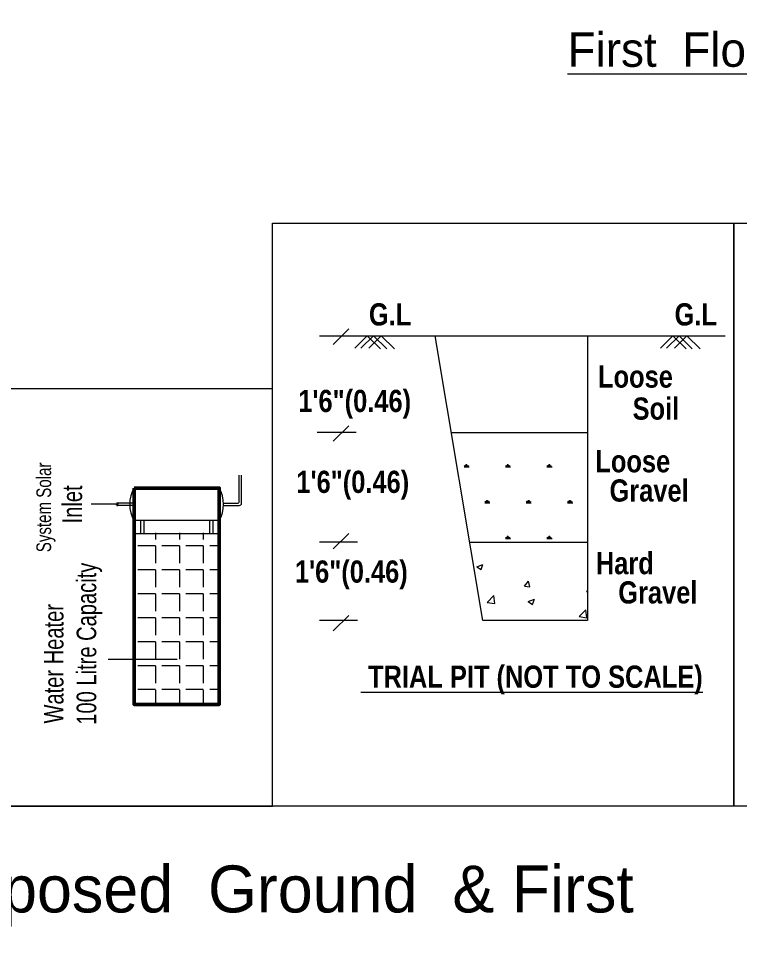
# Model space of a CAD drawing. Header units: millimetres. Extents: x 0 to 54.7, y 0 to 44.6.
# Drawn here: x 13.16 to 21.56, y 10.88 to 21.59 of the extents above; entities that cross this region are included whole.
import ezdxf

# ---------------------------------------------------------------- set-up
doc = ezdxf.new("R2010")
doc.units = ezdxf.units.MM
doc.header["$MEASUREMENT"] = 0
doc.layers.get('0').update_dxf_attribs({"lineweight": 5})
doc.layers.add('FLOOR-GROUND', color=7, linetype='Continuous', lineweight=50)
doc.styles.add('STYLE 2', font='ANTQUABI.TTF')
doc.styles.add('swiss', font='ARIALNB.TTF')
doc.styles.add('TAHOMA', font='swisscl.ttf')

msp = doc.modelspace()

# ---------------------------------------------------------------- hatches: boundary and pattern name
h = msp.add_hatch()
h.set_pattern_fill('ANGLE', scale=1.015743, angle=180, style=0)
h.set_pattern_definition([(180, (-27.70635, 357.06503), (-1e-16, -0.27932923), [0.20314853, -0.0761807]), (270, (-27.70635, 357.06503), (0.27932923, -1e-16), [0.20314853, -0.0761807])])
h.paths.add_polyline_path([(14.497, 13.598), (15.496, 13.598), (15.496, 15.597), (14.497, 15.597)])

# ---------------------------------------------------------------- linework, layer by layer
for p, q in [((16.665, 17.896), (21.391, 17.895)), ((16.825, 17.794), (17.005, 17.974)), ((17.075, 17.751), (17.22, 17.896)), ((17.147, 17.751), (17.293, 17.896)), ((17.22, 17.896), (17.374, 17.743)), ((17.238, 17.751), (17.384, 17.896)), ((17.293, 17.896), (17.447, 17.743)), ((17.384, 17.896), (17.537, 17.743)), ((18.566, 14.577), (18.012, 17.896)), ((19.785, 17.896), (19.785, 14.577)), ((20.636, 17.75), (20.781, 17.895)), ((20.708, 17.75), (20.854, 17.895)), ((20.781, 17.895), (20.935, 17.742)), ((20.799, 17.75), (20.945, 17.895)), ((20.854, 17.895), (21.007, 17.742)), ((20.945, 17.895), (21.098, 17.742)), ((16.825, 16.666), (17.005, 16.846)), ((17.09, 16.768), (16.635, 16.768)), ((18.201, 16.768), (19.785, 16.768)), ((18.378, 16.367), (18.378, 16.397)), ((18.86, 16.367), (18.86, 16.397)), ((19.343, 16.367), (19.343, 16.397)), ((18.348, 16.367), (18.408, 16.367)), ((18.363, 16.367), (18.353, 16.384)), ((18.37, 16.367), (18.37, 16.391)), ((18.386, 16.367), (18.386, 16.391)), ((18.393, 16.367), (18.403, 16.384)), ((18.83, 16.367), (18.891, 16.367)), ((18.845, 16.367), (18.836, 16.384)), ((18.853, 16.367), (18.853, 16.391)), ((18.868, 16.367), (18.868, 16.391)), ((18.875, 16.367), (18.885, 16.384)), ((19.313, 16.367), (19.373, 16.367)), ((19.328, 16.367), (19.318, 16.384)), ((19.335, 16.367), (19.335, 16.391)), ((19.35, 16.367), (19.35, 16.391)), ((19.358, 16.367), (19.368, 16.384)), ((18.604, 15.949), (18.594, 15.966)), ((18.612, 15.949), (18.612, 15.974)), ((18.619, 15.949), (18.619, 15.98)), ((18.627, 15.949), (18.627, 15.974)), ((18.634, 15.949), (18.644, 15.966)), ((19.087, 15.949), (19.077, 15.966)), ((19.094, 15.949), (19.094, 15.974)), ((19.102, 15.949), (19.102, 15.98)), ((19.109, 15.949), (19.109, 15.974)), ((19.117, 15.949), (19.126, 15.966)), ((19.569, 15.949), (19.559, 15.966)), ((19.576, 15.949), (19.576, 15.974)), ((19.584, 15.949), (19.584, 15.98)), ((19.592, 15.949), (19.592, 15.974)), ((19.599, 15.949), (19.609, 15.966)), ((18.589, 15.949), (18.649, 15.949)), ((19.071, 15.949), (19.132, 15.949)), ((19.554, 15.949), (19.614, 15.949)), ((16.825, 15.411), (17.005, 15.591)), ((18.845, 15.532), (18.836, 15.548)), ((18.853, 15.532), (18.853, 15.556)), ((18.86, 15.532), (18.86, 15.562)), ((18.868, 15.532), (18.868, 15.556)), ((18.875, 15.532), (18.885, 15.548)), ((19.328, 15.532), (19.318, 15.548)), ((19.335, 15.532), (19.335, 15.556)), ((19.343, 15.532), (19.343, 15.562)), ((19.35, 15.532), (19.35, 15.556)), ((19.358, 15.532), (19.368, 15.548)), ((17.105, 15.488), (16.663, 15.488)), ((18.407, 15.532), (18.408, 15.532)), ((18.414, 15.488), (19.785, 15.488)), ((18.83, 15.532), (18.891, 15.532)), ((19.313, 15.532), (19.373, 15.532)), ((18.497, 15.202), (18.568, 15.229)), ((18.547, 15.169), (18.568, 15.229)), ((18.497, 15.202), (18.547, 15.169)), ((19.053, 14.975), (19.101, 15.033)), ((19.113, 14.97), (19.101, 15.033)), ((19.053, 14.975), (19.113, 14.97)), ((19.774, 14.912), (19.785, 14.925)), ((19.774, 14.912), (19.785, 14.911)), ((18.618, 14.787), (18.697, 14.869)), ((18.618, 14.787), (18.708, 14.773)), ((18.708, 14.773), (18.697, 14.869)), ((19.097, 14.798), (19.168, 14.825)), ((19.097, 14.798), (19.147, 14.764)), ((19.147, 14.764), (19.168, 14.825)), ((19.691, 14.621), (19.769, 14.702)), ((19.78, 14.607), (19.769, 14.702)), ((17.105, 14.577), (16.663, 14.577)), ((16.825, 14.456), (17.005, 14.636)), ((19.785, 14.577), (18.566, 14.577)), ((19.691, 14.621), (19.78, 14.607))]:
    msp.add_line(p, q)
at = {"color": 7}
for p, q in [((15.73, 15.968), (15.73, 16.268)), ((15.755, 15.943), (15.755, 16.268)), ((14.319, 15.935), (14.291, 15.928)), ((14.291, 15.928), (14.308, 15.928)), ((14.304, 15.952), (14.304, 15.935)), ((14.503, 15.943), (14.304, 15.943)), ((14.304, 15.935), (14.319, 15.935)), ((14.308, 15.928), (14.308, 15.908)), ((14.503, 15.917), (14.308, 15.917)), ((15.546, 15.943), (15.705, 15.943)), ((15.546, 15.917), (15.73, 15.917)), ((15.496, 15.74), (14.503, 15.74)), ((14.579, 15.74), (14.579, 15.587)), ((14.617, 15.74), (14.617, 15.587)), ((15.382, 15.74), (15.382, 15.587)), ((15.42, 15.74), (15.42, 15.587)), ((15.496, 15.587), (14.503, 15.587)), ((14.503, 13.598), (15.496, 13.598))]:
    msp.add_line(p, q, dxfattribs=at)
for points in [[(0, 44.557), (54.749, 44.557), (54.749, 12.411), (0, 12.411)], [(16.117, 19.209), (21.49, 19.209), (21.49, 12.411), (16.117, 12.411)], [(21.49, 19.209), (30.396, 19.209), (30.396, 12.411), (21.49, 12.411)], [(16.117, 17.277), (5.372, 17.277), (5.372, 12.411), (16.117, 12.411)]]:
    msp.add_lwpolyline(points, close=True)
for points in [[(14.503, 13.598), (14.503, 16.12), (15.496, 16.12), (15.496, 13.598)], [(14.29, 15.932), (14.002, 15.932)], [(15.005, 14.122), (14.2, 14.122)]]:
    msp.add_lwpolyline(points, dxfattribs=at)
at = {"ltscale": 2}
msp.add_lwpolyline([(0, 0), (54.749, 0), (54.749, 12.411), (0, 12.411)], close=True, dxfattribs=at)
at = {"color": 7}
for centre, radius, start, end in [((14.842, 15.93), 0.389, 150.7158, 209.2842), ((15.157, 15.93), 0.389, 330.7158, 29.2842), ((15.705, 15.968), 0.0254, 270, 0), ((15.73, 15.943), 0.0254, 270, 0)]:
    msp.add_arc(centre, radius, start, end, dxfattribs=at)
at = {"layer": 'FLOOR-GROUND', "color": 95}
msp.add_lwpolyline([(14.503, 16.12), (15.496, 16.12), (15.496, 13.598), (14.503, 13.598)], close=True, dxfattribs=at)

# ---------------------------------------------------------------- texts
for s, height, style, p in [('%%UFirst  Floor  Plan', 0.4, 'STYLE 2', (19.553, 21.03)), ('G.L', 0.2586, 'swiss', (17.24, 18.015)), ('G.L', 0.2586, 'swiss', (20.801, 18.015)), ('Loose', 0.2586, 'swiss', (19.909, 17.29)), ('1\'6"(0.46)', 0.2586, 'swiss', (16.417, 17.006)), ('Soil', 0.2586, 'swiss', (20.312, 16.917)), ('Loose', 0.2586, 'swiss', (19.878, 16.303)), ('1\'6"(0.46)', 0.2586, 'swiss', (16.395, 16.063)), ('      Gravel', 0.25859, 'swiss', (19.549, 15.962)), ('Hard', 0.2586, 'swiss', (19.884, 15.115)), ('1\'6"(0.46)', 0.2586, 'swiss', (16.378, 15.017)), ('      Gravel', 0.25859, 'swiss', (19.651, 14.774)), ('%%u TRIAL PIT (NOT TO SCALE)', 0.25859, 'swiss', (17.147, 13.792)), ('Plan Showing The Construction Of  Proposed  Ground  & First  ', 0.54713, 'STYLE 2', (0.196, 11.173))]:
    msp.add_text(s, height=height, dxfattribs=dict(style=style)).set_placement(p)
at = {"color": 7, "style": 'TAHOMA'}
for s, height, p in [('System Solar', 0.17141, (13.537, 15.372)), ('Inlet ', 0.2285, (13.898, 15.708)), ('100 Litre Capacity', 0.22854, (14.063, 13.361)), ('Water Heater', 0.22854, (13.681, 13.375))]:
    msp.add_text(s, height=height, rotation=89.9962, dxfattribs=at).set_placement(p)

doc.saveas('drawing.dxf')
